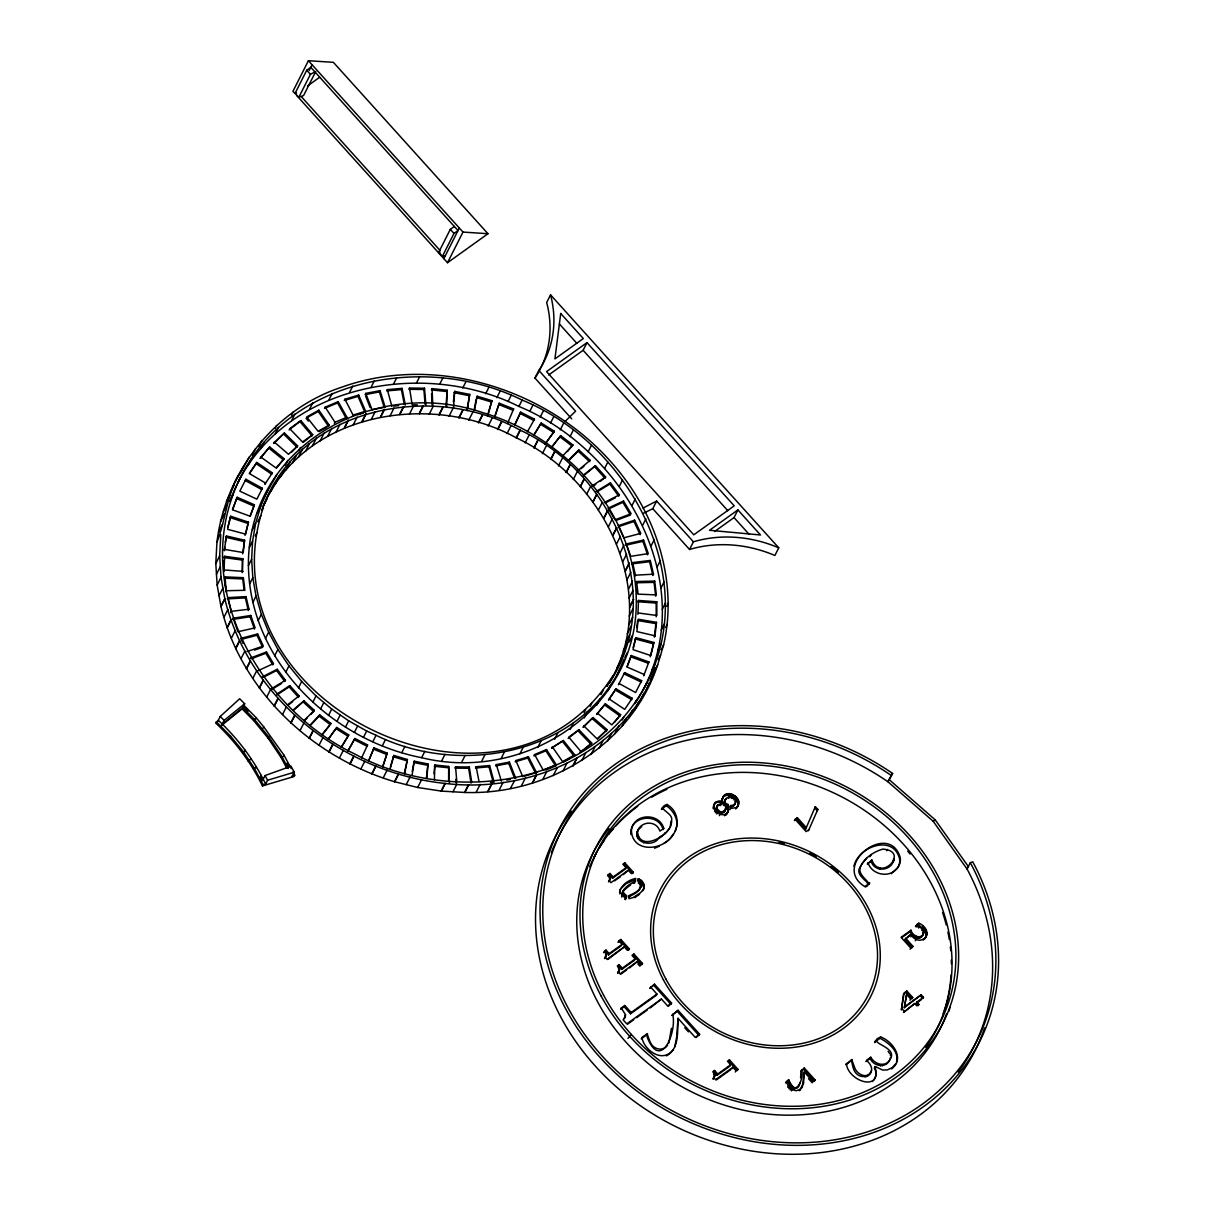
<?xml version="1.0" encoding="UTF-8"?>
<svg xmlns="http://www.w3.org/2000/svg" width="1214" height="1214" viewBox="0 0 1214 1214"><rect width="100%" height="100%" fill="white"/><g stroke="black" fill="none" stroke-linecap="round" stroke-linejoin="round"><path stroke-width="1.5" d="M923.733 931.836C922.868 940.425 912.397 936.51 910.986 930.212L910.333 931.487C911.744 937.785 922.215 941.7 923.08 933.111L923.733 931.836C924.446 926.889 911.744 926.358 918.892 923.232C925.66 925.599 930.47 935.084 923.247 939.955L926.07 936.373L925.098 930.334L918.254 924.507L915.523 926.464M670.978 821.392L670.295 826.658M715.061 802.909L713.756 805.186L716.017 802.075L720.828 801.194L721.253 804.321L718.066 804.882L716.154 808.57C716.472 814.913 726.67 814.321 725.577 807.871L726.215 806.597L723.286 805.079C716.655 784.502 748.947 796.232 735.593 808.888L738.097 805.535M724.485 811.68L726.215 806.597M865.354 886.948C875.4 883.443 853.169 876.675 860.21 867.13C864.216 858.101 873.534 851.727 882.821 849.117C910.394 851.014 880.575 882.821 871.834 859.967L871.182 861.242C874.641 873.458 893.458 870.59 893.671 858.571M678.049 1010.276L671.995 1015.42L678.049 1010.276L699.643 1034.222L695.227 1037.393L678.019 1018.318C677.26 1031.065 679.764 1048.668 666.38 1055.907M808.539 1078.715L812.227 1082.812L812.864 1081.522L804.26 1071.992L803.577 1083.298L799.373 1090.688L801.847 1087.653M672.647 1014.145C677.215 1031.566 660.932 1071.416 647.35 1037.606C646.136 1029.032 648.898 1039.73 650.431 1042.538C653.39 1049.397 663.193 1051.901 667.67 1045.072M804.275 1067.971L803.638 1069.246L814.427 1081.219L815.08 1079.944L804.275 1067.971L800.937 1071.188L800.618 1077.88M801.574 1069.913C804.867 1079.762 793.379 1099.444 788.402 1081.067C787.977 1075.65 793.258 1094.755 799.085 1085.362L798.448 1086.651M433.99 773.652L434.87 765.002L448.679 766.459L449.423 783.167M446.024 406.235L447.147 390.225L432.063 388.632L431.41 389.906L446.509 391.5M434.384 779.737L434.87 765.002M446.615 406.796L447.147 390.225M619.519 892.26L620.445 889.361L619.808 890.636C622.433 884.293 628.928 879.74 635.575 878.496L635.468 881.546C630.096 883.064 617.228 891.865 625.863 896.934L625.62 899.635M870.999 1072.038C867.13 1079.14 857.585 1074.557 855.051 1068.578C852.774 1062.538 849.694 1053.312 852.789 1066.453C857.054 1085.544 882.259 1074.208 866.477 1060.308L870.757 1057.227C874.717 1064.359 885.249 1067.759 889.999 1059.61C899.301 1046.165 864.156 1043.054 880.742 1037.029C892.973 1041.415 905.128 1058.972 891.531 1068.942M664.27 843.123C678.975 835.232 682.511 813.41 666.987 804.442C654.892 808.782 673.254 812.257 671.63 820.118C672.177 828.57 664.68 834.397 658.443 838.677C651.69 847.782 632.099 842.243 638.003 830.164L636.849 833.168M669.612 827.948C663.709 838.282 639.793 850.619 637.487 831.894M266.852 499.227L262.983 506.875C303.546 411.592 431.987 391.075 516.436 437.905C603.828 478.635 662.556 594.481 609.231 683.087C668.353 593.783 610.93 471.791 520.032 430.105C431.911 380.589 297.233 407.57 261.845 510.214M216.927 542.248L215.804 563.433L216.471 574.283L217.139 584.875L220.918 606.347C241.085 691.024 312.544 757.43 394.762 781.77L417.677 787.491L441.137 791.088L464.567 792.454C547.286 795.322 631.219 745.305 657.669 664.877L663.618 644.892C675.196 594.89 663.648 541.778 637.699 498.135A230.296 198.216 26.8 0 0 574.95 428.496C509.637 378.92 419.422 359.071 341.225 387.372C274.273 409.33 225.167 472.762 216.927 542.248C225.576 520.518 226.593 495.767 238.642 474.886M649.384 683.922C612.387 757.703 524.387 793.091 444.992 783.425C343.972 772.969 248.809 699.173 224.787 598.684L221.009 577.211L220.341 566.619L219.673 555.769L220.796 534.585M248.415 565.648C247.337 445.462 375.49 375.87 482.96 412.699C564.996 436.828 635.195 511.58 636.288 599.777C638.124 710.084 524.175 783.106 421.637 757.688C331.073 740.085 249.72 661.038 248.415 565.648L251.647 559.259L252.588 541.095L255.638 523.355L260.737 506.223L267.854 489.895M636.045 702.011C705.182 593.616 628.26 451.517 518.924 406.447C419.483 356.506 273.59 386.841 231.146 498.043M643.617 689.157C704.317 580.869 629.596 443.838 522.141 400.074C425.188 351.923 285.745 378.146 237.853 482.656M620.172 890.985L622.266 895.78L626.257 898.36L626.515 895.659L623.632 893.17L623.374 891.03M640.916 884.035C641.842 890.181 633.556 893.428 628.973 895.659L628.321 896.949C632.904 894.703 641.204 891.455 640.264 885.309L640.916 884.035L637.972 881.516L638.291 878.83C643.223 880.165 646.379 886.539 642.661 890.773M426.402 778.037L427.965 763.955L414.232 761.193L412.214 771.482M453.383 401.804L454.689 391.378L469.712 394.398L467.253 410.62M426.918 778.599L427.965 763.955M453.505 407.858L454.689 391.378M671.403 1028.304L668.884 1043.008M713.362 806.308L714.014 805.034L713.407 808.934L714.393 803.911M224.696 547.377L224.317 550.746L226.457 535.996L244.606 540.215L243.24 552.552L224.954 549.472M225.258 542.324L226.457 535.996M242.588 553.842L244.606 540.215M636.819 627.577L637.593 620.521L655.879 623.601L656.516 622.327L638.245 619.246L636.864 631.583L655.014 635.817L656.516 622.327M655.879 623.601L654.376 637.092L655.014 635.817M737.459 806.809C742.634 795.792 719.644 789.13 722.254 803.046L722.891 801.771M906.19 992.263L903.474 994.205L901.395 1009.987L904.126 992.931L906.843 990.988L912.7 997.483L912.063 998.758L906.19 992.263L906.843 990.988M920.531 996.102L922.792 998.591L923.444 997.316L921.183 994.827L904.339 1007.711L906.6 994.494L910.637 998.97L909.984 1000.245M904.339 1007.711L906.6 994.494M466.889 410.089L469.712 394.398M412.047 775.609L414.232 761.193M728.552 809.541L727.611 812.561L728.081 804.518L724.955 802.879C723.453 795.595 735.76 794.472 735.836 801.862L733.423 806.035L729.796 806.733M613.1 675.424C502.399 850.437 198.413 702.041 263.392 507.149M644.361 886.22L643.435 889.118L644.088 887.844M896.585 1062.053C899.271 1051.127 888.587 1042.78 880.089 1038.319L874.641 1042.219L875.294 1040.944M404.353 773.257L407.403 759.494L393.867 755.457L390.331 767.187M474.128 410.029L476.176 399.315M404.657 773.773L407.403 759.494M474.431 410.529L477.163 396.25L491.943 400.666L487.603 416.356M949.166 1010.989L949.879 1007.438M716.154 808.57L717.095 805.959M860.847 865.855C856.477 874.05 867.676 879.589 869.057 884.293M227.716 527.346L230.66 516.254L248.46 522.141L245.653 534.13L227.595 529.334L230.66 516.254M245.016 535.404L248.46 522.141M633.177 647.502L635.832 637.669L653.876 642.464L650.825 655.56L633.025 649.657L635.832 637.669M650.173 656.835L653.876 642.464M727.899 810.815L727.429 805.793L724.303 804.154L725.213 799.965M674.756 1046.908L676.668 1036.999L678.019 1018.318M802.317 1086.925L804.26 1071.992M799.373 1084.982L800.026 1082.6M487.937 414.141L491.943 400.666M390.013 769.403L393.867 755.457M608.502 881.91L609.656 879.331M609.519 880.651L610.308 878.056L608.214 874.717L609.974 873.458L613.146 876.978L612.509 878.253L609.337 874.733L609.974 873.458M605.634 953.187L606.347 955.357L604.496 958.559L605.695 956.632L605.634 953.187L604.223 951.351L605.983 950.092L609.155 953.612L608.502 954.887L605.331 951.366L605.983 950.092M619.489 969.925L617.638 973.127L619.489 969.925L617.365 965.919L619.11 964.66L622.281 968.18L621.644 969.455L618.472 965.934L619.11 964.66M624.542 1018.607L625.483 1014.692L621.295 1007.999L624.815 1005.48L631.159 1012.522L630.506 1013.796L624.163 1006.755L624.815 1005.48M625.544 1016.012L623.146 1019.851L626.788 1023.888L661.448 999.046L667.654 1005.92L671.585 1003.113L654.513 984.19L649.945 988.287L654.513 984.19M714.909 1075.088L713.104 1078.943L714.909 1075.088L712.815 1071.75L714.576 1070.49L717.747 1074.011L717.11 1075.285L713.938 1071.765L714.576 1070.49M241.085 476.267C187.973 580.353 255.942 706.927 354.928 754.061C451.183 806.536 593.813 786.718 646.85 682.769M650.325 680.614L655.287 667.609M734.713 804.715L735.836 801.862M890.439 1057.5C888.724 1068.396 874.217 1067.622 870.119 1058.502L870.757 1057.227M382.698 766.429L387.19 753.12L374.033 747.854L368.586 760.799M382.805 766.884L387.19 753.12M494.735 416.523L499.227 403.215L513.613 408.951L507.498 423.549M494.842 416.963L499.227 403.215M870.347 1073.313L871.485 1070.551M232.511 509.531L237.17 497.27L254.409 504.781L250.205 516.269L232.572 509.819L237.17 497.27M250.16 515.904L254.409 504.781M627.031 666.668L631.265 655.53L648.898 661.979L643.678 675.819L644.315 674.544L627.077 667.032L631.265 655.53M675.045 831.408C680.037 822.075 674.347 811.225 666.349 805.717L661.418 809.252L662.055 807.978M853.943 866.219C858.328 846.325 893.534 833.927 899.589 858.905A16.996 14.629 26.8 0 1 897.905 867.524L891.106 873.746M368.555 761.193L374.033 747.854M805.717 828.965L806.369 827.69L797.325 817.659L796.672 818.934L805.717 828.965L815.322 806.642L817.826 809.419L808.403 830.801M616.849 675.53L623.966 659.202M645.423 691.813L649.627 682.177M361.56 758.006L367.569 744.926L354.913 738.491L347.872 751.056M514.766 424.885L520.669 412.153L534.494 419.179L533.841 420.454L520.017 413.428M514.66 425.249L520.669 412.153M296.611 95.42L447.526 262.71L487.967 233.725L333.38 62.339L308.402 60.7L292.923 91.338L298.826 97.287L303.606 95.496L315.731 71.489L310.435 74.312L298.826 97.287M454.339 226.472L450.303 229.37L438.694 252.345L442.366 256.427L453.975 233.452L458.027 230.554L310.799 67.331L306.747 70.23L295.139 93.205L296.52 93.038M309.191 70.518L312.089 64.782M230.569 492.186L234.439 484.523M234.772 482.55L243.862 466.055M226.457 501.579L230.326 493.916M249.204 456.995L239.993 473.718M223.437 511.686L227.306 504.038M252.375 454.962L255.471 448.831M229.658 501.458L232.891 495.084M248.278 464.977L251.495 458.589M220.493 521.55L224.347 513.886M258.794 446.57L261.89 440.454M218.687 532.02L222.557 524.372M260.813 448.619L264.03 442.245M245.896 479.257L245.258 480.532L261.754 489.561L262.406 488.286L245.896 479.257L239.826 491.139L256.852 499.166L262.406 488.286M256.124 463.687L256.761 462.413L272.346 472.868L271.708 474.158L256.124 463.687L249.583 473.399M275.047 428.496L276.595 425.431M269.645 446.919L260.206 458.376L269.645 446.919L284.137 458.695L276.595 467.951M275.305 433.777L278.537 427.389M284.41 432.958L273.727 443.368L284.41 432.958L297.658 445.917L291.755 451.972M215.819 563.691L219.673 555.769M291.557 415.158L293.105 412.092M291.618 420.59L294.85 414.202M224.605 556.285L223.953 557.56L242.269 560.064L242.906 558.789L224.605 556.285L224.044 571.278L223.983 560.989M216.471 574.283L220.341 566.619M217.185 585.133L221.009 577.211M289.069 429.953L300.875 420.666L312.726 434.658L303.333 442.215M257.52 512.612L260.737 506.223M309.57 409.224L312.787 402.836M225.121 576.893L224.469 578.183L242.739 578.941L243.377 577.667L225.121 576.893L226.138 591.992M276.898 474.553L264.637 496.283M266.427 498.939L270.418 491.063M270.95 491.275L274.819 483.612M261.754 510.441L263.301 507.376M275.335 483.809L279.341 475.934M219.036 595.74L222.906 588.077M252.406 529.744L255.638 523.355M285.366 465.144L287.779 460.349M257.732 521.838L260.828 515.707M280.768 476.707L284.637 469.044M286.049 469.803L290.085 461.957M249.371 547.484L252.588 541.095M255.274 535.966L256.822 532.9M318.235 411.47L318.887 410.195L329.206 425.067L328.569 426.342L318.235 411.47L306.08 418.238L308.341 421.106M292.331 463.353L296.201 455.705M298.75 450.652L300.359 447.465M220.918 606.347L224.787 598.684M220.994 606.605L224.863 598.942M298.447 457.086L302.498 449.256M227.989 597.622L227.352 598.897L245.365 597.895L246.017 596.62L227.989 597.622L231.206 611.37L230.569 612.645M338.22 401.637L325.2 407.115L324.548 408.39L337.583 402.911L338.22 401.637L346.901 417.237L346.263 418.511L337.583 402.911M328.948 399.785L332.181 393.397M242.906 558.789L242.345 572.629L242.269 560.064M305.518 451.365L309.388 443.702M224.044 617.107L227.913 609.443M312.393 445.796L316.475 437.981M320.177 440.864L324.047 433.201M227.094 627.608L230.963 619.944M227.2 627.85L231.07 620.202M249.583 584.04L252.8 577.652L251.647 559.259M233.209 618.199L232.557 619.474L250.13 616.742L250.782 615.468L233.209 618.199L237.944 631.735L255.122 627.866L250.782 615.468M358.691 395.096L344.928 399.224L344.29 400.499L358.039 396.371L358.691 395.096L365.642 411.258L364.989 412.532L358.039 396.371M349.556 392.38L352.788 386.006M327.734 436.054L331.832 428.269M334.336 423.534L334.988 422.26L346.901 417.237M231.404 638.139L235.273 630.476M336.141 431.956L340.011 424.293M246.017 596.62L248.961 609.216L248.309 610.49L245.365 597.895M252.831 602.447L256.048 596.059L252.8 577.652M344.306 427.965L348.175 420.302M344.564 427.859L348.433 420.211M352.409 416.311L353.046 415.036L365.642 411.258M235.607 648.413L239.477 640.764M235.744 648.671L239.613 641.007M365.718 393.382L365.08 394.656L379.405 391.925L380.043 390.65L365.718 393.382L372.076 409.695L383.548 407.494M371.165 387.114L374.382 380.726M353.259 424.763L357.128 417.1M258.142 620.673L261.359 614.284L256.048 596.059M241.055 658.61L244.925 650.962M443.838 258.643L459.317 228.004M361.939 421.622L365.809 413.974M362.197 421.546L366.067 413.883M241.738 639.262L256.989 635.256L257.626 633.981L263.317 646.045L246.897 651.615M447.526 262.71L462.989 232.071L487.967 233.725M262.452 785.944L263.089 784.669L265.638 784.047C254.045 760.04 237.792 738.461 218.292 720.281L215.637 722.998C234.879 740.965 251.01 762.21 262.452 785.944L294.092 776.474L294.729 775.2L292.953 771.892M217.655 721.556L220.235 716.457L239.689 698.748L244.667 703.771L242.087 708.885L221.54 725.486L224.12 720.372L244.667 703.771M371.317 419.331L375.187 411.683M246.366 668.565L250.236 660.902M387.327 389.648L386.689 390.923L401.424 389.618L402.077 388.343L387.327 389.648L391.849 406.265M246.518 668.793L250.388 661.144M393.533 384.003L396.766 377.63M265.456 638.518L268.673 632.145L261.359 614.284M380.422 417.1L384.292 409.437M380.695 417.039L384.565 409.391M252.876 678.307L256.746 670.659M265.836 653.253L266.488 651.979L273.454 663.572L272.801 664.862L265.836 653.253L251.328 658.762M390.134 415.749L394.004 408.101M229.856 737.338L230.493 736.063L216.274 721.723M409.528 388.055L408.875 389.33L423.883 389.482L424.521 388.207L409.528 388.055L412.168 404.808L417.312 404.869M274.683 655.788L277.915 649.414L268.673 632.145M259.25 687.822L263.119 680.159M259.432 688.034L263.301 680.386M399.558 414.429L403.427 406.781M399.846 414.414L403.716 406.751M416.417 383.123L419.649 376.735M276.595 670.523L277.247 669.248L285.427 680.265L284.774 681.54L276.595 670.523L263.15 677.382M286.792 768.25L281.026 757.445L268.279 738.416L253.589 720.494L254.242 719.219L242.724 707.61L222.192 724.197M409.497 414.05L413.367 406.387M255.699 719.158L256.336 717.884L243.513 704.924M266.761 697.003L270.631 689.355M242.603 752.892L243.24 751.618L230.493 736.063M244.712 751.557L245.365 750.282M285.745 672.298L288.962 665.909L277.915 649.414M419.149 413.655L423.018 406.007M419.422 413.671L423.291 406.007M263.059 728.112L263.696 726.837L256.336 717.884M274.106 705.971L277.976 698.308M274.303 706.169L278.173 698.52M247.96 760.92L248.597 759.645M250.236 759.797L250.888 758.522M439.574 384.459L442.807 378.07M289.16 686.881L289.797 685.591L299.099 695.91L298.447 697.185L289.16 686.881L276.731 695.076M429.195 414.247L433.064 406.584M268.279 738.416L268.931 737.141L254.242 719.219M253.498 769.206L254.136 767.931L243.24 751.618M282.543 714.5L286.413 706.836M255.759 768.052L256.412 766.778M298.492 687.852L301.709 681.464L288.962 665.909M438.952 414.793L442.822 407.13M439.24 414.824L443.11 407.16M261.025 775.412L260.388 776.687L262.497 780.632M290.783 722.816L294.653 715.167M291.011 723.013L294.881 715.35M263.135 779.358L265.077 775.534L291.026 766.231L294.228 772.241L291.648 777.355M293.515 710.418L304.001 700.857L314.32 710.342L311.072 714.181M462.746 388.01L465.964 381.621M449.013 416.326L452.883 408.663M265.001 785.337L267.581 780.223L294.228 772.241M281.026 757.445L281.663 756.17L268.931 737.141M283.439 756.58L284.076 755.305L263.696 726.837M312.802 702.299L316.019 695.91L301.709 681.464M300.055 730.616L303.925 722.952M458.786 417.813L462.655 410.15M459.059 417.859L462.929 410.211M284.076 755.305L289.418 765.245L288.78 766.52L286.99 763.211M477.163 396.25L476.525 397.524L491.306 401.94M320.648 708.87L323.88 702.496L316.019 695.91M319.07 716.139L319.707 714.864L330.936 723.423L330.299 724.697L319.07 716.139L310.359 725.426M468.725 420.287L472.595 412.623M309.115 738.188L312.984 730.54M309.358 738.355L313.227 730.707M485.661 393.715L488.893 387.327M328.508 715.456L331.741 709.067L323.88 702.496M478.392 422.684L482.262 415.021M478.68 422.76L482.55 415.112M319.1 745.138L322.97 737.49M496.86 397.631L500.092 391.242M778.751 547.833A118.471 101.961 26.8 0 0 693.406 541.808L656.637 501.048L652.768 508.712L689.537 549.472A118.471 101.961 26.8 0 1 774.881 555.481L778.751 547.833L550.549 294.835L546.679 302.498A118.471 101.961 26.8 0 1 541.338 366.901M336.976 721.328L340.208 714.955M488.134 426.084L492.004 418.42M328.63 738.931L336.748 727.459L348.752 734.986L341.498 747.005M328.857 751.906L332.727 744.243M329.115 752.043L332.985 744.394M508.074 401.531L511.306 395.142M345.459 727.201L348.676 720.812L331.741 709.067M497.603 429.361L501.473 421.698M497.877 429.468L501.746 421.819M513.613 408.951L512.961 410.226L498.59 404.49M339.465 757.931L343.334 750.282M354.442 732.3L357.66 725.926L348.676 720.812M518.924 406.447L522.141 400.074M507.012 433.641L510.882 425.977M571.718 418.86L534.949 378.085L538.819 370.437A118.471 101.961 26.8 0 0 550.549 294.835M348.099 750.753L354.913 738.491M349.829 763.803L353.699 756.14M350.102 763.925L353.972 756.261M363.441 737.399L366.658 731.01L357.66 725.926M516.178 437.768L520.032 430.105M516.436 437.905L520.305 430.242M529.774 411.364L533.007 404.975M367.569 744.926L366.932 746.2L354.276 739.766M372.85 741.678L376.067 735.289C458.376 775.958 576.028 755.745 620.066 669.142M525.161 442.867L529.031 435.219M360.937 768.857L364.807 761.208M540.139 417.237L543.356 410.863M533.978 435.022L541.232 423.018L554.343 431.243L545.162 444.172M382.273 745.942L385.491 739.554M533.902 447.814L537.772 440.151M548.667 374.974L583.115 350.285L586.984 342.621L734.227 505.843L693.771 534.828L546.543 371.621L586.984 342.621M534.16 447.966L538.03 440.303M371.788 773.773L375.657 766.11M372.061 773.864L375.93 766.216M550.488 423.109L553.721 416.721M542.37 453.687L546.239 446.024M383.26 777.779L387.129 770.131M560.246 429.877L563.478 423.489M552.158 446.828L560.686 435.659L572.962 444.992L567.333 451.578M401.743 752.726L404.96 746.337M550.61 459.378L554.479 451.714M550.853 459.56L554.722 451.896M394.474 781.695L398.344 774.031M394.762 781.77L398.632 774.107M570.019 436.645L573.236 430.257M558.47 465.948L562.34 458.3M406.22 784.639L410.089 776.975M421.637 757.688L424.87 751.299M566.103 472.337L569.973 464.689M566.331 472.534L570.185 464.886M578.213 451.213L578.85 449.939L590.125 460.303L589.488 461.578L578.213 451.213L569.108 460.182M417.677 787.491L421.546 779.828M573.266 479.56L577.136 471.897M588.137 451.82L591.355 445.432M441.744 760.753L444.977 754.38M580.231 486.571L584.101 478.908M580.413 486.784L584.283 479.12M583.19 476.04L595.497 465.721L605.649 476.981L600.353 481.336M448.619 780.723L448.679 766.459M586.605 494.341L590.474 486.693M441.137 791.088L444.992 783.425M441.41 791.103L445.28 783.44M604.618 468.452L607.835 462.064M455.584 766.853L454.931 768.128L468.665 768.265L469.317 766.99L455.584 766.853L456.798 781.74M592.811 501.898L596.681 494.235M461.851 761.922L465.068 755.533M592.978 502.126L596.848 494.462M452.989 791.786L456.859 784.123M609.792 484.083L610.43 482.808L619.368 494.842L618.715 496.131L609.792 484.083L597.015 491.852M598.335 510.153L602.205 502.49M476.131 766.732L475.493 768.007L488.984 766.808L489.621 765.533L476.131 766.732L479.044 781.604M464.567 792.454L468.437 784.79M464.856 792.439L468.725 784.79M619.307 486.374L622.524 479.985M603.722 518.166L607.592 510.502M603.859 518.408L607.728 510.745M481.715 761.148L484.932 754.759M608.335 526.8L612.205 519.137M476.298 792.014L480.167 784.35M609.109 508.696L622.858 502.308L623.51 501.033L631.128 513.719L614.997 519.835M496.298 764.608L495.646 765.897L508.757 763.394L509.41 762.119L496.298 764.608L501.428 781.148M612.827 535.177L616.697 527.529M612.949 535.435L616.818 527.771M501.139 758.462L504.356 752.073M632.039 505.388L635.256 499M487.74 791.574L491.609 783.91M488.013 791.528L491.882 783.88M616.484 544.1L620.354 536.451M619.17 526.481L633.936 521.459L634.588 520.184L640.795 533.371L623.844 537.817L618.882 527.271M499.212 789.995L503.082 782.332M620.142 553.023L623.92 545.116M528.439 756.762L515.844 760.541L515.191 761.815L527.787 758.037L528.439 756.762L536.542 772.574L535.905 773.849L527.787 758.037M519.88 753.879L523.113 747.49M626.363 543.948L625.711 545.223L642.889 541.338L643.541 540.063L626.363 543.948L630.703 556.346L648.276 553.599L643.541 540.063M622.706 561.885L626.576 554.221M642.676 525.283L645.894 518.894M510.396 788.447L514.524 780.723M625.301 570.732L629.171 563.084M625.362 571.005L629.231 563.342M537.772 747.46L541.004 741.071M546.497 749.539L534.57 754.562L533.932 755.836L545.86 750.813L546.497 749.539L556.285 764.683L555.648 765.958L545.875 770.071M632.524 562.598L631.872 563.873L649.627 561.718L650.264 560.443L632.524 562.598L635.468 575.178L634.816 576.453M521.474 785.761L525.328 778.098M626.94 579.943L630.81 572.28M628.564 589.154L632.403 581.233M651.099 545.845L654.331 539.456M532.263 783.121L536.133 775.458M532.521 783.03L536.391 775.367M554.601 739.265L557.833 732.892M563.402 740.525L551.626 748.006L563.402 740.525L574.753 754.835L574.116 756.11L562.765 741.8M636.576 581.506L635.939 582.781L654.058 582.371L654.71 581.096L636.576 581.506L638.094 594.147L656.364 594.906L654.71 581.096M629.11 598.077L632.98 590.414M629.687 607.015L633.556 599.352M542.84 779.342L546.71 771.679M629.687 607.273L633.556 599.61M570.185 729.402L573.403 723.013M629.216 616.105L633.086 608.442M638.488 600.444L637.851 601.734L656.152 603.07L656.789 601.795L638.488 600.444L637.927 614.284M650.264 560.443L653.481 574.192L652.844 575.466L649.627 561.718M657.214 566.847L660.446 560.458M584.071 712.679L585.618 709.613M628.746 625.18L632.631 617.273M553.144 775.64L557.241 767.87M584.344 717.96L587.561 711.571M590.171 706.396L591.719 703.346M627.243 633.799L631.113 626.136M568.106 738.416L578.972 729.811L591.764 743.135L585.527 748.416M593.024 717.535L583.19 727.171L593.024 717.535L607.106 729.705L597.683 738.977M625.726 642.676L629.656 634.77M600.96 694.59L603.282 689.992M623.222 650.992L627.092 643.329M563.084 770.829L566.953 763.166M596.924 705.061L600.156 698.687M607.03 686.168L608.578 683.103M629.064 642.069L632.297 635.681M607.182 685.956L608.73 682.89M620.673 659.551L624.633 651.66M617.198 667.472L621.067 659.824M613.647 675.637L617.623 667.761M607.804 690.872L611.021 684.484M624.77 657.609L627.183 652.813M605.391 703.801L596.696 714.378L605.391 703.801L620.642 714.712L614.481 722.345M660.962 588.046L664.195 581.673M572.765 766.11L576.635 758.447M572.993 765.958L576.862 758.31M591.764 743.135L579.958 752.407L582.75 750.419M615.331 690.053L615.968 688.778L632.191 698.308L631.538 699.583L615.331 690.053L608.487 700.205M624.633 672.632L623.981 673.907L641.007 681.934L641.645 680.659L624.633 672.632L618.427 684.787M581.976 760.298L585.846 752.634M689.537 549.472L693.406 541.808M662.298 609.231L665.53 602.857M590.945 754.607L595.012 746.777M666.714 606.332L668.261 603.267M599.321 747.87L603.191 740.206M661.205 630.157L664.437 623.784M607.47 741.268L611.522 733.423M665.591 627.517L667.139 624.451M648.898 661.979L648.261 663.254L630.627 656.804M614.906 733.666L618.776 726.018M622.281 719.993L623.89 716.806M657.7 650.613L660.932 644.224M622.16 726.245L626.181 718.385M661.251 649.748L663.618 644.892M634.816 703.634L636.424 700.448M651.827 670.34L655.044 663.967M628.594 717.884L632.464 710.22M658.307 659.612L660.628 655.014M634.861 709.704L638.852 701.829M653.739 672.784L657.669 664.877M640.203 700.66L644.073 692.997M650.401 680.644L653.496 674.529M714.606 531.504L734.03 517.574L737.9 509.926L760.495 534.979L709.507 530.275L737.9 509.926M608.214 874.717L607.577 875.992L609.337 874.733M609.003 877.828L609.64 876.538M636.773 834.913L637.426 833.639M637.153 836.628L637.79 835.338M624.831 862.805L624.178 864.08L632.722 873.549L633.359 872.274L624.831 862.805L622.858 864.216L626.045 867.737L625.392 869.012L612.509 878.253M637.942 838.282L638.594 837.007M633.359 872.274L631.401 873.67L628.291 870.241L623.313 874.611M643.678 842.85L644.331 841.575M661.645 809.51L662.298 808.236M619.732 893.868L620.384 892.594M622.721 892.305L623.829 889.908M666.349 805.717L666.987 804.442M623.177 891.197L624.633 888.785M622.661 893.383L623.298 892.108M621.614 897.055L622.266 895.78M622.994 894.445L623.632 893.17M623.753 895.522L624.391 894.248M624.77 896.418L625.422 895.143M624.74 899.377L625.392 898.102M625.863 896.934L626.515 895.659M635.575 878.496L634.922 879.771L626.045 883.671L620.582 888.982M634.027 882.017L633.374 883.291L634.831 882.821M638.291 878.83L637.638 880.104L641.629 882.699L643.724 887.495M672.996 834.276C663.952 851.075 632.145 853.503 631.432 830.406C633.177 813.38 659.187 812.212 663.77 828.343L663.117 829.617C658.337 811.893 628.882 815.914 630.885 834.564M629.717 896.493L630.354 895.219M659.809 837.63L660.446 836.355M638.518 880.362L639.156 879.088M638.458 883.306L639.095 882.032M640.127 881.318L640.78 880.044M664.407 834.17L665.06 832.895M639.505 884.232L640.142 882.957M641.629 882.699L642.282 881.425M640.597 886.372L641.25 885.097M605.665 955.964L606.302 954.69M639.277 889.65L639.915 888.375M640.522 887.449L641.174 886.174M605.513 957.285L606.347 955.357M640.066 888.557L640.704 887.267M642.813 884.293L643.466 883.018M643.511 885.886L644.164 884.611M620.824 939.454L618.214 942.14L620.824 939.454L629.368 948.908L628.715 950.183L620.187 940.729M618.867 940.85L622.038 944.371L621.401 945.645L608.502 954.887M629.368 948.908L627.395 950.319L624.299 946.874L607.759 959.546M619.443 969.258L618.837 971.2M618.654 971.853L619.307 970.578M633.966 954.022L633.329 955.297L641.857 964.751L642.494 963.476L633.966 954.022L632.008 955.418L635.18 958.939L634.527 960.213L621.644 969.455M713.24 807.583L713.893 806.308M714.424 804.199L716.017 802.075M715.365 803.349L717.52 801.27M637.82 963.87L639.884 966.162L640.537 964.887L637.441 961.442L629.565 967.892M716.882 802.545L719.098 800.997M714.576 811.544L715.228 810.269L714.06 807.644M716.442 807.234L718.066 804.882M719.052 804.366L717.428 806.157M720.6 805.595L720.828 801.194M716.503 810.011L716.791 807.295M722.133 799.116L722.77 797.841M722.937 797.492L723.574 796.217M715.577 812.819L716.23 811.544L715.228 810.269M719.462 805.474L720.099 804.184M721.89 800.982L722.527 799.707M724.242 796.217L724.895 794.927M717.474 811.453L718.111 810.178L717.14 808.736M725.502 795.489L726.139 794.214M716.806 814.017L717.444 812.743L716.23 811.544M726.883 795.018L727.52 793.744M718.931 812.667L719.583 811.392L718.111 810.178M724.561 801.24L725.926 798.736M724.242 802.621L724.879 801.346M728.339 794.836L728.992 793.546M621.295 1007.999L620.658 1009.274L624.163 1006.755M724.303 804.154L724.955 802.879M720.524 813.259L725.835 809.404M719.401 815.641L720.054 814.366L724.075 814.867L727.505 812.758L725.744 815.155L726.382 813.881M728.886 796.809L728.248 798.099L729.219 797.932M729.842 794.942L730.494 793.668M722.087 813.213L722.725 811.938M731.389 795.352L732.027 794.077M723.468 812.576L724.105 811.301M725.562 809.45L726.2 808.175M731.253 798.175L731.905 796.9M727.429 805.793L728.081 804.518M732.892 796.081L733.544 794.806M732.179 798.554L732.831 797.279M727.611 808.949L728.248 807.674M724.637 815.778L725.274 814.503M734.333 797.112L734.986 795.823M733.787 799.814L734.44 798.539M625.483 1014.692L624.907 1017.302M729.902 809.753L730.449 805.459L732.907 805.413L735.35 803.44M731.116 806.915L731.769 805.641M735.699 798.417L736.337 797.128M732.254 806.688L732.907 805.413M734.88 801.468L735.532 800.193M733.423 806.035L734.075 804.761M736.761 799.783L737.399 798.509M737.52 801.194L738.158 799.92M737.96 802.636L738.613 801.361M738.097 804.123L738.749 802.849M736.67 807.917L737.323 806.642M737.93 805.535L738.567 804.26M627.987 1038.425L631.31 1034.419M650.583 987.012L656.941 994.038L656.288 995.328L630.506 1013.796M661.448 999.046L650.249 1007.893M646.925 1035.193L647.578 1033.918M668.322 1006.269L671.585 1003.113M797.325 817.659L794.411 820.558L796.672 818.934M696.062 1037.606L699.643 1034.222M815.322 806.642L814.685 807.917L817.174 810.694L817.826 809.419M713.604 1074.86L714.242 1073.586M714.12 1077.683L714.94 1075.756M729.432 1059.837L728.779 1061.127L737.323 1070.581L737.96 1069.306L729.432 1059.837L727.459 1061.248L730.646 1064.769L729.993 1066.044L717.11 1075.285M732.254 1068.548L732.892 1067.273L736.003 1070.702L735.35 1071.992M891.137 775.382A232.754 200.34 26.8 0 0 548.167 866.493A232.754 200.34 26.8 0 0 798.751 1142.844A232.754 200.34 26.8 0 0 970.32 862.684L972.748 861.819A235.562 202.768 26.8 0 1 799.116 1145.348A235.562 202.768 26.8 0 1 545.496 865.658A235.562 202.768 26.8 0 1 892.609 773.439L887.92 781.755A232.754 200.34 26.8 0 0 551.368 852.623M958.21 1072.114A232.754 200.34 26.8 0 0 967.088 869.072L933.202 821.301L887.92 781.755L892.609 773.439M866.675 858.07L861.485 864.52M870.347 855.445L869.71 856.72L871.379 854.58M871.834 859.967L867.327 864.004L871.182 861.242M868.845 884.065L869.497 882.79M886.766 850.741L887.404 849.466M877.98 868.571L878.633 867.297M879.649 869.163L880.287 867.889M893.641 860.301L894.293 859.026M893.17 862.046L893.808 860.772M788.599 1082.266L789.252 1080.991M789.024 1083.707L789.677 1082.433M787.749 1087.304L788.402 1086.029L786.171 1081.613L788.918 1079.656M789.828 1085.377L790.466 1084.102M788.857 1088.7L789.495 1087.425L788.402 1086.029M790.906 1086.909L791.558 1085.635M790.102 1089.914L790.739 1088.639L789.495 1087.425M792.287 1088.078L792.939 1086.803M791.391 1090.855L792.044 1089.58L790.739 1088.639M793.819 1088.715L794.472 1087.441M795.458 1088.7L796.111 1087.425M797.097 1087.941L797.75 1086.667M905.598 938.194L912.943 946.328L912.291 947.603L904.961 939.484L910.712 934.537C913.353 938.847 919.332 942.413 923.884 938.68M910.712 934.537L904.961 939.484M851.849 1059.503L845.748 1064.693L851.196 1060.778M915.69 926.646L916.327 925.371M910.834 936.798L911.471 935.524M916.965 927.147L917.602 925.872M918.254 924.507L918.892 923.232M851.484 1061.097L852.122 1059.822M918.603 928.012L919.241 926.737M915.174 937.314L915.811 936.04M910.03 949.227L912.943 946.328M916.115 937.876L916.767 936.601M915.341 940.729L915.993 939.454M917.101 938.194L917.738 936.92M922.61 927.466L923.247 926.191M921.73 930.44L922.367 929.165M918.012 938.331L918.649 937.041M918.922 938.24L919.559 936.965M923.93 928.801L924.567 927.526M919.848 937.906L920.5 936.631M922.822 932.17L923.475 930.88M920.849 937.314L921.487 936.04M922.412 935.766L923.065 934.492M923.08 934.082L923.733 932.807M925.098 930.334L925.751 929.059M925.887 931.897L926.525 930.607M926.297 933.445L926.95 932.155M924.491 938.877L925.129 937.603M926.343 934.917L926.995 933.642M925.417 937.648L926.692 935.038M874.975 1042.583L875.628 1041.309M880.089 1038.319L880.742 1037.029M967.088 869.072L970.32 862.684M865.051 1077.061L865.703 1075.786M866.599 1076.666L867.236 1075.392M868.071 1075.847L868.708 1074.572M869.421 1074.648L870.074 1073.373M872.274 1081.507C876.447 1078.442 876.918 1072.448 874.444 1068.153L875.446 1066.62L882.624 1070.05L887.237 1069.959L892.169 1067.667L896.144 1063.343M875.446 1066.62L874.444 1068.153M914.764 1003.538L903.565 1012.385L914.764 1003.538L916.843 1005.845L918.907 1004.373L916.828 1002.066L923.444 997.316M880.545 1065.892L881.182 1064.617M882.411 1065.771L883.048 1064.496M918.907 1004.373L918.27 1005.647L916.175 1003.341L916.828 1002.066M890.332 1055.603L890.97 1054.329M641.645 680.659L635.575 692.541L619.079 683.512M726.852 814.033L728.263 811.286M527.437 431.744L534.494 419.179M637.35 831.438C640.931 820.846 656.243 820.072 659.915 831.089L663.77 828.343M341.195 747.263L348.752 734.986M533.674 435.28L541.232 423.018M256.761 462.413L249.295 473.506L265.502 483.02L264.864 484.295L272.346 472.868M615.968 688.778L609.125 698.93L624.709 709.386L632.191 698.308M328.205 739.098L336.748 727.459M544.737 444.354L554.343 431.243M643.299 889.498L640.188 892.988L633.131 897.571L629.004 898.694L628.973 895.659M321.922 734.743L330.936 723.423M322.393 734.591L329.161 726.109M551.672 446.98L560.686 435.659M610.156 879.376L609.14 880.636L610.961 882.654L628.291 870.241M284.137 458.695L276.079 467.997L260.843 457.086M620.642 714.712L611.826 724.879L597.334 713.104M309.767 725.486L319.707 714.864M563.008 455.614L572.962 444.992M623.996 890.059L630.749 884.778M303.925 720.585L314.32 710.342M568.456 460.182L578.85 449.939M304.577 720.585L307.172 718.02M673.193 1049.64C663.011 1063.51 644.558 1050.929 641.842 1037.56L647.305 1033.63M638.336 829.754L641.72 826.552M725.289 800.011L726.412 798.964M297.658 445.917L288.462 454.279L274.364 442.093M607.106 729.705L597.076 738.84L583.828 725.896M564.935 421.577L575.588 411.197L538.819 370.437M292.756 710.311L304.001 700.857M577.469 470.941L590.125 460.303M581.051 468.68L583.858 466.313M639.535 894.263L634.77 897.677M287.445 704.955L299.099 695.91M583.843 474.765L595.497 465.721M288.249 705.106L292.62 701.707M307.461 86.012L319.54 77.362M300.875 420.666L289.721 428.663L302.514 441.987L312.726 434.658M578.972 729.811L568.759 737.141L580.596 751.132M613.146 876.978L626.045 867.737M614.648 880.833L620.43 876.69M603.57 952.626L605.331 951.366M609.155 953.612L622.038 944.371M624.299 946.874L606.97 959.303L605.149 957.285M809.04 829.526L806.157 831.59L795.064 819.283M622.281 968.18L635.18 958.939M637.441 961.442L620.096 973.871L618.275 971.837M620.9 974.098L626.682 969.971M640.537 964.887L642.494 963.476M631.159 1012.522L656.941 994.038M627.653 1024.085L633.678 1019.775M636.697 1017.605L647.244 1010.048M933.202 821.301L935.22 819.86L968.453 866.69M641.189 1038.835L646.667 1034.905M869.71 883.018L864.778 886.554C830.467 865.506 889.27 820.254 900.242 857.615A16.996 14.629 26.8 0 1 898.557 866.25C891.683 878.754 872.244 875.84 867.964 862.729M910.986 930.212L901.076 937.314L910.682 947.952M901.85 937.572L910.333 931.487M717.747 1074.011L730.646 1064.769M732.892 1067.273L715.562 1079.686L713.741 1077.668M716.366 1079.929L730.813 1069.58M736.003 1070.702L737.96 1069.306M800.937 1071.188L803.638 1069.246M785.534 1082.888L788.402 1081.067M910.637 998.97L912.7 997.483M904.991 1006.421L921.183 994.827M916.175 1003.341L921.472 999.547M812.864 1081.522L815.08 1079.944M865.825 1061.582L870.119 1058.502M277.384 693.801L289.797 685.591M591.688 486.207L605.649 476.981M592.584 486.45L595.695 484.401M271.056 688.991L285.427 680.265M596.059 491.549L610.43 482.808M271.997 689.294L281.587 683.482M800.011 1089.413L796.141 1090.764L792.044 1089.58M642.995 508.089L656.637 501.048M643.496 513.234L652.768 508.712M318.887 410.195L306.717 416.963L318.068 431.274L329.206 425.067M319.024 431.668L326.976 427.237M574.753 754.835L562.598 761.618L552.279 746.731M563.463 762.043L569.548 758.659M736.245 807.614L730.54 808.478M262.118 676.957L277.247 669.248M604.238 502.566L619.368 494.842M605.27 502.975L615.361 497.831M257.975 670.765L273.454 663.572M608.032 508.226L623.51 501.033M556.285 764.683L543.25 770.177L534.57 754.562M654.589 848.222L659.232 846.279M250.357 658.094L266.488 651.979M615.968 520.487L630.476 514.994L622.858 502.308M292.301 776.065L294.729 775.2M618.169 525.753L634.588 520.184M254.454 650.112L262.664 647.32L256.989 635.256M357.796 414.702L363.198 413.079M524.509 776.186L536.542 772.574M257.626 633.981L240.691 638.427L243.012 643.374M506.799 780.132L510.381 779.449M438.694 252.345L440.075 252.178M442.366 256.427L445.128 256.078M231.206 611.37L248.961 609.216M393.533 406.113L398.602 405.673M490.471 782.484L494.159 782.165M635.468 575.178L653.481 574.192M226.775 590.717L244.894 590.308L243.377 577.667M224.681 570.003L242.982 571.354M434.233 766.277L448.042 767.734M718.445 802.272L720.175 802.469M638.564 613.009L656.88 615.513L656.789 601.795M454.051 392.653L469.059 395.673M413.579 762.468L427.328 765.23M225.819 537.271L243.968 541.49M635.18 638.943L653.238 643.739M393.23 756.732L406.751 760.768M230.023 517.528L247.808 523.431M719.583 811.392L721.162 811.969M373.381 749.144L386.553 754.395M236.518 498.544L253.756 506.056M366.658 731.01L376.067 735.289M720.054 814.366L717.444 812.743M540.579 424.293L553.705 432.518M336.096 728.734L348.099 736.261M604.754 705.076L619.99 715.987M560.049 436.934L572.31 446.266M269.007 448.209L283.499 459.969M592.371 718.809L606.469 730.995M889.392 779.828L935.22 819.86M303.363 702.132L313.682 711.616M283.773 434.233L297.005 447.192M242.876 706.199L248.005 711.389M242.087 708.885L253.589 720.494M220.235 716.457L224.12 720.372M578.319 731.086L591.112 744.41M559.351 323.926L576.923 343.425M583.115 350.285L727.808 510.684M734.03 517.574L749.099 534.281M308.402 60.7L462.989 232.071M306.747 70.23L310.435 74.312M450.303 229.37L453.975 233.452M301.588 96.938L440.181 250.6M594.845 466.995L604.997 478.255M902.048 1008.713L904.202 1011.11M653.876 985.48L670.932 1004.388M677.397 1011.55L699.006 1035.496M684.757 1027.772L688.444 1031.854M300.237 421.941L312.089 435.947M888.087 1051.294L889.665 1053.661M325.2 407.115L334.988 422.26M545.86 750.813L555.648 765.958M608.897 509.668L614.132 518.378M289.418 765.245L291.193 768.568M281.663 756.17L288.264 768.523M265.077 775.534L267.581 780.223M254.136 767.931L263.089 784.669M344.928 399.224L353.046 415.036M633.936 521.459L640.157 534.646M846.401 1063.403C847.433 1080.87 882.077 1093.04 875.082 1066.878M515.844 760.541L522.794 776.702M509.41 762.119L515.768 778.417M365.702 396.28L370.164 407.707M508.757 763.394L514.478 778.068M642.889 541.338L647.639 554.874M250.13 616.742L254.47 629.14M380.043 390.65L385.187 407.191M379.405 391.925L384.034 406.811M489.621 765.533L493.703 780.496M488.984 766.808L493.051 781.77M402.077 388.343L405.355 405.081M401.424 389.618L404.338 404.49M469.317 766.99L471.669 781.892M468.665 768.265L471.017 783.167M654.058 582.371L655.712 596.18M636.804 590.004L637.229 593.616M242.739 578.941L244.044 589.776M225.091 583.357L225.713 588.532M424.521 388.207L425.902 404.945M423.883 389.482L425.097 404.368M455.857 779.297L456.161 783.015M432.063 388.632L432.791 405.339M431.577 393.624L432.063 404.763M656.152 603.07L656.228 616.803M946.465 1014.039A194.528 167.441 26.8 0 1 683.634 1087.668A194.528 167.441 26.8 0 1 609.003 828.555M589.701 866.842A191.706 165.013 26.8 0 1 844.883 798.509A191.706 165.013 26.8 0 1 925.796 1047.515M778.978 842.455A118.001 101.566 26.8 0 1 784.259 843.745M809.632 853.305A118.001 101.566 26.8 0 1 816.096 856.72M831.211 866.614A118.001 101.566 26.8 0 1 838.237 872.305M984.63 1027.833A235.562 202.768 26.8 0 1 669.642 1123.496A235.562 202.768 26.8 0 1 571.491 811.134M593.752 857.858A191.706 165.013 26.8 0 1 596.423 852.85M599.276 847.964A191.706 165.013 26.8 0 1 604.451 840.088M608.867 834.155A191.706 165.013 26.8 0 1 613.465 828.601M615.893 825.884A191.706 165.013 26.8 0 1 637.729 806.293M651.69 797.158A191.706 165.013 26.8 0 1 666.85 789.358M907.723 851.166A191.706 165.013 26.8 0 1 910.105 854.064M942.565 912.488A191.706 165.013 26.8 0 1 946.237 924.856M947.922 932.064A191.706 165.013 26.8 0 1 949.318 939.499M950.35 946.966A191.706 165.013 26.8 0 1 950.744 950.714M951.321 960.062A191.706 165.013 26.8 0 1 951.381 963.764M951.078 974.842A191.706 165.013 26.8 0 1 943.187 1013.796M540.625 368.343A118.471 101.961 26.8 0 1 534.949 378.085M560.716 313.485L554.919 358.904L583.312 338.539L560.716 313.485M603.51 995.025A191.706 165.013 26.8 0 0 926.343 1044.374A191.706 165.013 26.8 0 0 778.098 767.127A191.706 165.013 26.8 0 0 603.51 995.025M665.818 978.924A115.193 99.153 26.8 0 0 859.785 1008.576A115.193 99.153 26.8 0 0 770.723 842A115.193 99.153 26.8 0 0 665.818 978.924M601.067 995.89A194.528 167.441 26.8 0 0 928.634 1045.967A194.528 167.441 26.8 0 0 778.22 764.653A194.528 167.441 26.8 0 0 601.067 995.89M663.39 979.789A118.001 101.566 26.8 0 0 862.092 1010.169A118.001 101.566 26.8 0 0 770.844 839.527A118.001 101.566 26.8 0 0 663.39 979.789"/></g></svg>
